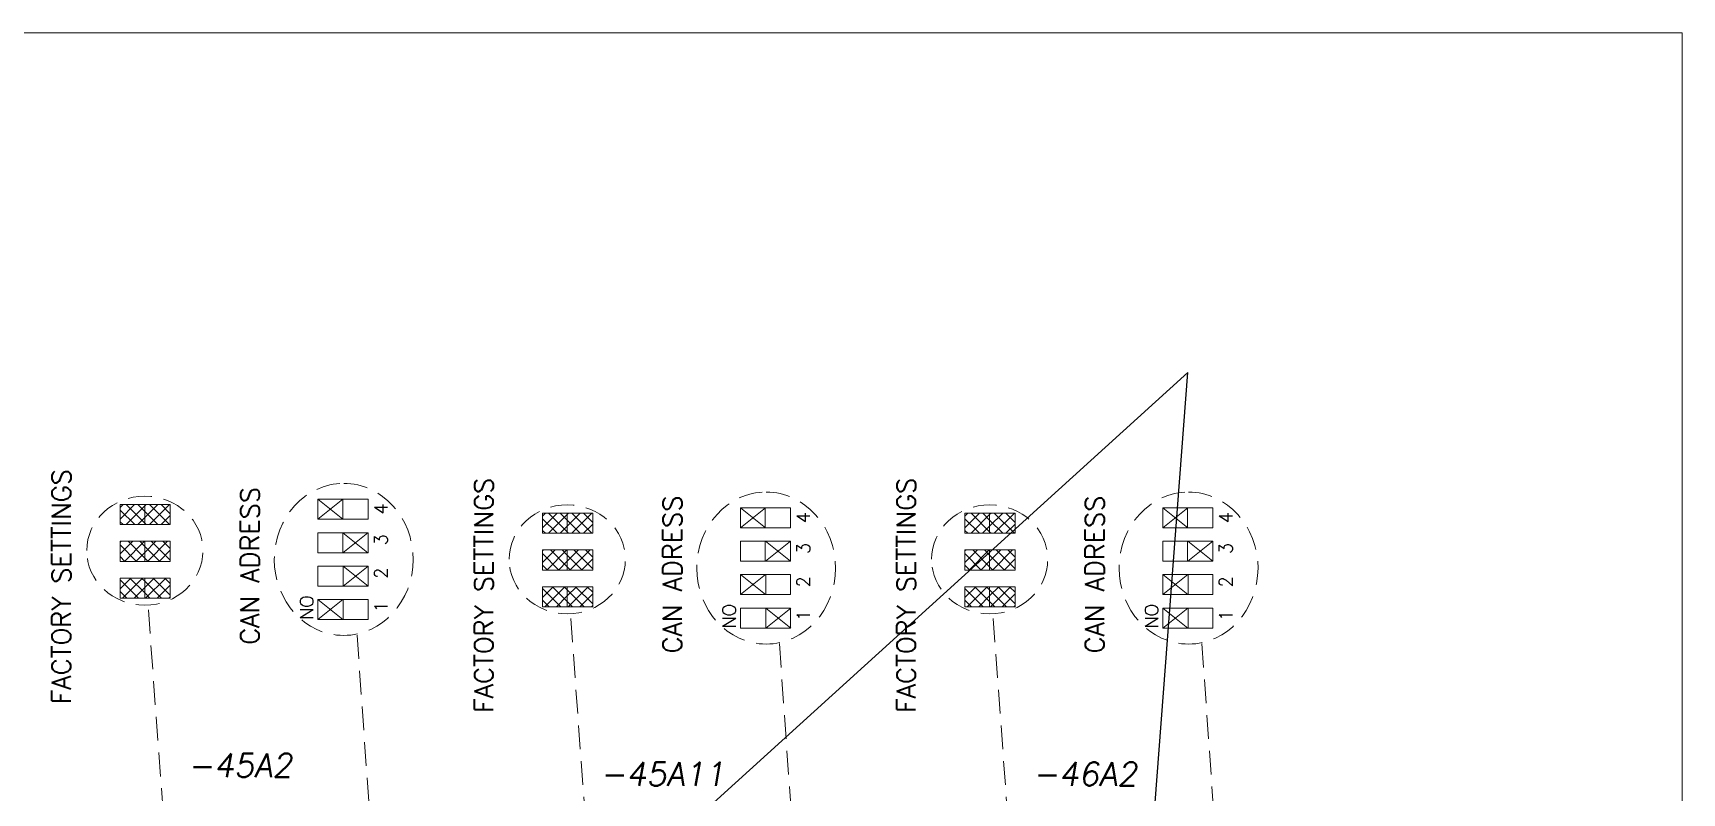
# Model space of a CAD drawing. Extents: x -2993 to 3661, y -4147 to -1441.
# Drawn here: x -2579.6 to -2403.9, y -2192.1 to -2111.2 of the extents above; entities that cross this region are included whole.
import ezdxf
from ezdxf.enums import TextEntityAlignment as Align

# ---------------------------------------------------------------- set-up
doc = ezdxf.new("R2010")
doc.units = 0
doc.header["$LTSCALE"] = 0.1
doc.header["$MEASUREMENT"] = 0
doc.linetypes.add('DASHED', pattern=[19.05, 12.7, -6.35])
doc.layers.get('0').update_dxf_attribs({"linetype": 'CONTINUOUS'})
doc.layers.add('DIM', color=5, linetype='CONTINUOUS')
doc.styles.get("Standard").update_dxf_attribs({"font": 'simplex.shx'})

msp = doc.modelspace()

# ---------------------------------------------------------------- linework, layer by layer
at = {"linetype": 'Continuous', "lineweight": 13}
for p, q in [((-2570.33, -2161.43), (-2564.99, -2161.43)), ((-2570.33, -2163.56), (-2570.33, -2161.43)), ((-2567.7, -2163.56), (-2567.7, -2161.43)), ((-2564.99, -2161.43), (-2564.99, -2163.56)), ((-2549.26, -2160.86), (-2543.92, -2160.86)), ((-2549.26, -2162.99), (-2549.26, -2160.86)), ((-2546.62, -2162.99), (-2546.62, -2160.86)), ((-2543.92, -2160.86), (-2543.92, -2162.99)), ((-2525.33, -2162.35), (-2519.99, -2162.35)), ((-2525.33, -2164.48), (-2525.33, -2162.35)), ((-2522.7, -2164.48), (-2522.7, -2162.35)), ((-2519.99, -2162.35), (-2519.99, -2164.48)), ((-2504.26, -2161.78), (-2498.92, -2161.78)), ((-2504.26, -2163.91), (-2504.26, -2161.78)), ((-2501.62, -2163.91), (-2501.62, -2161.78)), ((-2498.92, -2161.78), (-2498.92, -2163.91)), ((-2480.33, -2162.35), (-2474.99, -2162.35)), ((-2480.33, -2164.48), (-2480.33, -2162.35)), ((-2477.7, -2164.48), (-2477.7, -2162.35)), ((-2474.99, -2162.35), (-2474.99, -2164.48)), ((-2459.26, -2161.78), (-2453.92, -2161.78)), ((-2459.26, -2163.91), (-2459.26, -2161.78)), ((-2456.62, -2163.91), (-2456.62, -2161.78)), ((-2453.92, -2161.78), (-2453.92, -2163.91)), ((-2564.99, -2163.56), (-2570.33, -2163.56)), ((-2543.92, -2162.99), (-2549.26, -2162.99)), ((-2498.92, -2163.91), (-2504.26, -2163.91)), ((-2453.92, -2163.91), (-2459.26, -2163.91)), ((-2570.33, -2165.34), (-2564.99, -2165.34)), ((-2570.33, -2167.48), (-2570.33, -2165.34)), ((-2567.7, -2167.48), (-2567.7, -2165.34)), ((-2564.99, -2165.34), (-2564.99, -2167.48)), ((-2549.26, -2164.42), (-2543.92, -2164.42)), ((-2549.26, -2166.55), (-2549.26, -2164.42)), ((-2546.62, -2166.55), (-2546.62, -2164.42)), ((-2543.92, -2164.42), (-2543.92, -2166.55)), ((-2519.99, -2164.48), (-2525.33, -2164.48)), ((-2504.26, -2165.33), (-2498.92, -2165.33)), ((-2504.26, -2167.47), (-2504.26, -2165.33)), ((-2501.62, -2167.47), (-2501.62, -2165.33)), ((-2498.92, -2165.33), (-2498.92, -2167.47)), ((-2474.99, -2164.48), (-2480.33, -2164.48)), ((-2459.26, -2165.33), (-2453.92, -2165.33)), ((-2459.26, -2167.47), (-2459.26, -2165.33)), ((-2456.62, -2167.47), (-2456.62, -2165.33)), ((-2453.92, -2165.33), (-2453.92, -2167.47)), ((-2564.99, -2167.48), (-2570.33, -2167.48)), ((-2543.92, -2166.55), (-2549.26, -2166.55)), ((-2525.33, -2166.26), (-2519.99, -2166.26)), ((-2525.33, -2168.4), (-2525.33, -2166.26)), ((-2522.7, -2168.4), (-2522.7, -2166.26)), ((-2519.99, -2166.26), (-2519.99, -2168.4)), ((-2498.92, -2167.47), (-2504.26, -2167.47)), ((-2480.33, -2166.26), (-2474.99, -2166.26)), ((-2480.33, -2168.4), (-2480.33, -2166.26)), ((-2477.7, -2168.4), (-2477.7, -2166.26)), ((-2474.99, -2166.26), (-2474.99, -2168.4)), ((-2453.92, -2167.47), (-2459.26, -2167.47)), ((-2570.33, -2169.25), (-2564.99, -2169.25)), ((-2570.33, -2171.39), (-2570.33, -2169.25)), ((-2567.7, -2171.39), (-2567.7, -2169.25)), ((-2564.99, -2169.25), (-2564.99, -2171.39)), ((-2543.92, -2167.97), (-2549.26, -2167.97)), ((-2549.26, -2167.97), (-2549.26, -2170.11)), ((-2546.56, -2170.11), (-2546.56, -2167.97)), ((-2543.92, -2170.11), (-2543.92, -2167.97)), ((-2519.99, -2168.4), (-2525.33, -2168.4)), ((-2498.92, -2168.89), (-2504.26, -2168.89)), ((-2504.26, -2168.89), (-2504.26, -2171.02)), ((-2501.56, -2171.02), (-2501.56, -2168.89)), ((-2498.92, -2171.02), (-2498.92, -2168.89)), ((-2474.99, -2168.4), (-2480.33, -2168.4)), ((-2453.92, -2168.89), (-2459.26, -2168.89)), ((-2459.26, -2168.89), (-2459.26, -2171.02)), ((-2456.56, -2171.02), (-2456.56, -2168.89)), ((-2453.92, -2171.02), (-2453.92, -2168.89)), ((-2549.26, -2170.11), (-2543.92, -2170.11)), ((-2525.33, -2170.17), (-2519.99, -2170.17)), ((-2525.33, -2172.31), (-2525.33, -2170.17)), ((-2522.7, -2172.31), (-2522.7, -2170.17)), ((-2519.99, -2170.17), (-2519.99, -2172.31)), ((-2504.26, -2171.02), (-2498.92, -2171.02)), ((-2480.33, -2170.17), (-2474.99, -2170.17)), ((-2480.33, -2172.31), (-2480.33, -2170.17)), ((-2477.7, -2172.31), (-2477.7, -2170.17)), ((-2474.99, -2170.17), (-2474.99, -2172.31)), ((-2459.26, -2171.02), (-2453.92, -2171.02)), ((-2564.99, -2171.39), (-2570.33, -2171.39)), ((-2543.92, -2171.53), (-2549.26, -2171.53)), ((-2549.26, -2171.53), (-2549.26, -2173.66)), ((-2546.56, -2173.66), (-2546.56, -2171.53)), ((-2543.92, -2173.66), (-2543.92, -2171.53)), ((-2519.99, -2172.31), (-2525.33, -2172.31)), ((-2498.92, -2172.45), (-2504.26, -2172.45)), ((-2504.26, -2172.45), (-2504.26, -2174.58)), ((-2501.56, -2174.58), (-2501.56, -2172.45)), ((-2498.92, -2174.58), (-2498.92, -2172.45)), ((-2474.99, -2172.31), (-2480.33, -2172.31)), ((-2453.92, -2172.45), (-2459.26, -2172.45)), ((-2459.26, -2172.45), (-2459.26, -2174.58)), ((-2456.56, -2174.58), (-2456.56, -2172.45)), ((-2453.92, -2174.58), (-2453.92, -2172.45)), ((-2549.26, -2173.66), (-2543.92, -2173.66)), ((-2504.26, -2174.58), (-2498.92, -2174.58)), ((-2459.26, -2174.58), (-2453.92, -2174.58))]:
    msp.add_line(p, q, dxfattribs=at)
at = {"lineweight": 13}
for p, q in [((-2570.33, -2161.74), (-2570.02, -2161.43)), ((-2570.33, -2162.97), (-2568.79, -2161.43)), ((-2568.78, -2163.56), (-2570.33, -2162.02)), ((-2567.7, -2163.42), (-2569.68, -2161.43)), ((-2569.68, -2163.56), (-2567.7, -2161.58)), ((-2567.7, -2162.18), (-2568.44, -2161.43)), ((-2567.7, -2161.58), (-2567.55, -2161.43)), ((-2567.7, -2162.82), (-2566.31, -2161.43)), ((-2566.31, -2163.56), (-2567.7, -2162.18)), ((-2567.21, -2163.56), (-2565.07, -2161.43)), ((-2565.07, -2163.56), (-2567.21, -2161.43)), ((-2564.99, -2162.4), (-2565.97, -2161.43)), ((-2525.33, -2162.66), (-2525.02, -2162.35)), ((-2525.33, -2163.89), (-2523.79, -2162.35)), ((-2522.7, -2164.33), (-2524.68, -2162.35)), ((-2522.7, -2163.1), (-2523.44, -2162.35)), ((-2522.7, -2162.5), (-2522.55, -2162.35)), ((-2522.7, -2163.73), (-2521.31, -2162.35)), ((-2522.21, -2164.48), (-2520.07, -2162.35)), ((-2520.07, -2164.48), (-2522.21, -2162.35)), ((-2519.99, -2163.32), (-2520.97, -2162.35)), ((-2480.33, -2162.66), (-2480.02, -2162.35)), ((-2480.33, -2163.89), (-2478.79, -2162.35)), ((-2477.7, -2164.33), (-2479.68, -2162.35)), ((-2477.7, -2163.1), (-2478.44, -2162.35)), ((-2477.7, -2162.5), (-2477.55, -2162.35)), ((-2477.7, -2163.73), (-2476.31, -2162.35)), ((-2477.21, -2164.48), (-2475.07, -2162.35)), ((-2475.07, -2164.48), (-2477.21, -2162.35)), ((-2474.99, -2163.32), (-2475.97, -2162.35)), ((-2570.02, -2163.56), (-2570.33, -2163.26)), ((-2568.45, -2163.56), (-2567.7, -2162.82)), ((-2567.55, -2163.56), (-2567.7, -2163.42)), ((-2565.97, -2163.56), (-2564.99, -2162.59)), ((-2523.78, -2164.48), (-2525.33, -2162.94)), ((-2525.02, -2164.48), (-2525.33, -2164.18)), ((-2524.68, -2164.48), (-2522.7, -2162.5)), ((-2523.45, -2164.48), (-2522.7, -2163.73)), ((-2521.31, -2164.48), (-2522.7, -2163.1)), ((-2520.97, -2164.48), (-2519.99, -2163.51)), ((-2478.78, -2164.48), (-2480.33, -2162.94)), ((-2480.02, -2164.48), (-2480.33, -2164.18)), ((-2479.68, -2164.48), (-2477.7, -2162.5)), ((-2478.45, -2164.48), (-2477.7, -2163.73)), ((-2476.31, -2164.48), (-2477.7, -2163.1)), ((-2475.97, -2164.48), (-2474.99, -2163.51)), ((-2570.33, -2165.45), (-2570.22, -2165.34)), ((-2570.33, -2166.69), (-2568.99, -2165.34)), ((-2568.59, -2167.48), (-2570.33, -2165.73)), ((-2569.88, -2167.48), (-2567.75, -2165.34)), ((-2567.7, -2167.13), (-2569.48, -2165.34)), ((-2567.7, -2165.89), (-2568.24, -2165.34)), ((-2567.7, -2166.53), (-2566.51, -2165.34)), ((-2566.11, -2167.48), (-2567.7, -2165.89)), ((-2567.41, -2167.48), (-2565.27, -2165.34)), ((-2564.99, -2167.35), (-2567.01, -2165.34)), ((-2564.99, -2166.12), (-2565.77, -2165.34)), ((-2522.55, -2164.48), (-2522.7, -2164.33)), ((-2477.55, -2164.48), (-2477.7, -2164.33)), ((-2569.82, -2167.48), (-2570.33, -2166.97)), ((-2568.64, -2167.48), (-2567.7, -2166.53)), ((-2567.35, -2167.48), (-2567.7, -2167.13)), ((-2566.17, -2167.48), (-2564.99, -2166.3)), ((-2525.33, -2166.37), (-2525.22, -2166.26)), ((-2525.33, -2167.6), (-2523.99, -2166.26)), ((-2523.59, -2168.4), (-2525.33, -2166.65)), ((-2524.88, -2168.4), (-2522.75, -2166.26)), ((-2522.7, -2168.05), (-2524.48, -2166.26)), ((-2523.64, -2168.4), (-2522.7, -2167.45)), ((-2522.7, -2166.81), (-2523.24, -2166.26)), ((-2522.7, -2167.45), (-2521.51, -2166.26)), ((-2521.11, -2168.4), (-2522.7, -2166.81)), ((-2522.41, -2168.4), (-2520.27, -2166.26)), ((-2519.99, -2168.27), (-2522.01, -2166.26)), ((-2521.17, -2168.4), (-2519.99, -2167.22)), ((-2519.99, -2167.04), (-2520.77, -2166.26)), ((-2480.33, -2166.37), (-2480.22, -2166.26)), ((-2480.33, -2167.6), (-2478.99, -2166.26)), ((-2478.59, -2168.4), (-2480.33, -2166.65)), ((-2479.88, -2168.4), (-2477.75, -2166.26)), ((-2477.7, -2168.05), (-2479.48, -2166.26)), ((-2478.64, -2168.4), (-2477.7, -2167.45)), ((-2477.7, -2166.81), (-2478.24, -2166.26)), ((-2477.7, -2167.45), (-2476.51, -2166.26)), ((-2476.11, -2168.4), (-2477.7, -2166.81)), ((-2477.41, -2168.4), (-2475.27, -2166.26)), ((-2474.99, -2168.27), (-2477.01, -2166.26)), ((-2476.17, -2168.4), (-2474.99, -2167.22)), ((-2474.99, -2167.04), (-2475.77, -2166.26)), ((-2570.33, -2170.4), (-2569.19, -2169.25)), ((-2568.39, -2171.39), (-2570.33, -2169.44)), ((-2570.08, -2171.39), (-2567.95, -2169.25)), ((-2567.7, -2170.84), (-2569.28, -2169.25)), ((-2567.7, -2169.6), (-2568.04, -2169.25)), ((-2567.7, -2170.24), (-2566.71, -2169.25)), ((-2567.61, -2171.39), (-2565.47, -2169.25)), ((-2564.99, -2171.07), (-2566.81, -2169.25)), ((-2564.99, -2169.83), (-2565.57, -2169.25)), ((-2524.82, -2168.4), (-2525.33, -2167.89)), ((-2522.35, -2168.4), (-2522.7, -2168.05)), ((-2479.82, -2168.4), (-2480.33, -2167.89)), ((-2477.35, -2168.4), (-2477.7, -2168.05)), ((-2569.62, -2171.39), (-2570.33, -2170.68)), ((-2568.84, -2171.39), (-2567.7, -2170.24)), ((-2565.91, -2171.39), (-2567.7, -2169.6)), ((-2567.15, -2171.39), (-2567.7, -2170.84)), ((-2566.37, -2171.39), (-2564.99, -2170.01)), ((-2565.13, -2171.39), (-2564.99, -2171.25)), ((-2525.33, -2171.32), (-2524.19, -2170.17)), ((-2523.39, -2172.31), (-2525.33, -2170.36)), ((-2525.08, -2172.31), (-2522.95, -2170.17)), ((-2522.7, -2171.76), (-2524.28, -2170.17)), ((-2523.84, -2172.31), (-2522.7, -2171.16)), ((-2522.7, -2170.52), (-2523.04, -2170.17)), ((-2522.7, -2171.16), (-2521.71, -2170.17)), ((-2520.91, -2172.31), (-2522.7, -2170.52)), ((-2522.61, -2172.31), (-2520.47, -2170.17)), ((-2519.99, -2171.99), (-2521.81, -2170.17)), ((-2521.37, -2172.31), (-2519.99, -2170.93)), ((-2519.99, -2170.75), (-2520.57, -2170.17)), ((-2480.33, -2171.32), (-2479.19, -2170.17)), ((-2478.39, -2172.31), (-2480.33, -2170.36)), ((-2480.08, -2172.31), (-2477.95, -2170.17)), ((-2477.7, -2171.76), (-2479.28, -2170.17)), ((-2478.84, -2172.31), (-2477.7, -2171.16)), ((-2477.7, -2170.52), (-2478.04, -2170.17)), ((-2477.7, -2171.16), (-2476.71, -2170.17)), ((-2475.91, -2172.31), (-2477.7, -2170.52)), ((-2477.61, -2172.31), (-2475.47, -2170.17)), ((-2474.99, -2171.99), (-2476.81, -2170.17)), ((-2476.37, -2172.31), (-2474.99, -2170.93)), ((-2474.99, -2170.75), (-2475.57, -2170.17)), ((-2524.62, -2172.31), (-2525.33, -2171.6)), ((-2522.15, -2172.31), (-2522.7, -2171.76)), ((-2520.13, -2172.31), (-2519.99, -2172.17)), ((-2479.62, -2172.31), (-2480.33, -2171.6)), ((-2477.15, -2172.31), (-2477.7, -2171.76)), ((-2475.13, -2172.31), (-2474.99, -2172.17))]:
    msp.add_line(p, q, dxfattribs=at)
at = {"color": 7, "lineweight": 13}
for p, q in [((-2546.59, -2160.86), (-2549.26, -2162.99)), ((-2549.26, -2160.86), (-2546.59, -2162.99)), ((-2501.59, -2161.78), (-2504.26, -2163.91)), ((-2504.26, -2161.78), (-2501.59, -2163.91)), ((-2456.59, -2161.78), (-2459.26, -2163.91)), ((-2459.26, -2161.78), (-2456.59, -2163.91)), ((-2543.96, -2164.42), (-2546.62, -2166.55)), ((-2546.62, -2164.42), (-2543.96, -2166.55)), ((-2498.92, -2165.33), (-2501.59, -2167.47)), ((-2501.59, -2165.33), (-2498.92, -2167.47)), ((-2453.92, -2165.33), (-2456.59, -2167.47)), ((-2456.59, -2165.33), (-2453.92, -2167.47)), ((-2543.89, -2167.97), (-2546.56, -2170.11)), ((-2546.56, -2167.97), (-2543.89, -2170.11)), ((-2501.59, -2168.89), (-2504.26, -2171.02)), ((-2504.26, -2168.89), (-2501.59, -2171.02)), ((-2456.59, -2168.89), (-2459.26, -2171.02)), ((-2459.26, -2168.89), (-2456.59, -2171.02)), ((-2546.59, -2171.53), (-2549.26, -2173.66)), ((-2549.26, -2171.53), (-2546.59, -2173.66)), ((-2498.89, -2172.45), (-2501.56, -2174.58)), ((-2501.56, -2172.45), (-2498.89, -2174.58)), ((-2456.59, -2172.45), (-2459.26, -2174.58)), ((-2459.26, -2172.45), (-2456.59, -2174.58))]:
    msp.add_line(p, q, dxfattribs=at)
at = {"linetype": 'DASHED', "lineweight": 13, "ltscale": 2}
for p, q in [((-2563.25, -2228.36), (-2567.36, -2172.14)), ((-2518.25, -2229.28), (-2522.36, -2173.06)), ((-2473.25, -2229.28), (-2477.36, -2173.06)), ((-2541.46, -2227.26), (-2545.1, -2175.21)), ((-2496.46, -2228.18), (-2500.1, -2176.13)), ((-2451.46, -2228.18), (-2455.1, -2176.13))]:
    msp.add_line(p, q, dxfattribs=at)
for centre, major_axis, ratio in [((-2567.7, -2166.34), (-6.19, 0.01), 0.938062), ((-2546.51, -2167.27), (0, 8.09), 0.914373), ((-2501.51, -2168.19), (0, 8.09), 0.914373), ((-2456.51, -2168.19), (0, 8.09), 0.914373), ((-2522.7, -2167.26), (-6.19, 0.01), 0.938062), ((-2477.7, -2167.26), (-6.19, 0.01), 0.938062)]:
    msp.add_ellipse(centre, major_axis=major_axis, ratio=ratio, dxfattribs=at)
at = {"layer": 'DIM'}
for p, q in [((-2456.58, -2147.38), (-2766.84, -2428.5)), ((-2479.45, -2447.38), (-2456.58, -2147.38))]:
    msp.add_line(p, q, dxfattribs=at)
at = {"layer": 'DIM', "lineweight": 13}
msp.add_lwpolyline([(-2403.94, -2503.04), (-2993.38, -2503.04), (-2993.38, -2111.22), (-2403.94, -2111.22)], close=True, dxfattribs=at)

# ---------------------------------------------------------------- texts
at = {"lineweight": 13, "text_generation_flag": 6}
for s, p in [('FACTORY SETTINGS', (-2575.59, -2182.68)), ('FACTORY SETTINGS', (-2530.59, -2183.6)), ('FACTORY SETTINGS', (-2485.59, -2183.6)), ('CAN ADRESS', (-2555.51, -2176.35)), ('CAN ADRESS', (-2510.51, -2177.27)), ('CAN ADRESS', (-2465.51, -2177.27))]:
    msp.add_text(s, height=2, rotation=270, dxfattribs=at).set_placement(p)
at = {"linetype": 'Continuous', "lineweight": 13, "text_generation_flag": 6}
for s, p in [('4', (-2541.84, -2162.49)), ('4', (-2496.84, -2163.41)), ('4', (-2451.84, -2163.41)), ('3', (-2541.84, -2165.78)), ('3', (-2496.84, -2166.7)), ('3', (-2451.84, -2166.7)), ('2', (-2541.84, -2169.34)), ('2', (-2496.84, -2170.26)), ('2', (-2451.84, -2170.26)), ('1', (-2541.84, -2172.89)), ('1', (-2496.84, -2173.81)), ('1', (-2451.84, -2173.81))]:
    msp.add_text(s, height=1.4, rotation=270, dxfattribs=at).set_placement(p)
at = {"linetype": 'Continuous', "lineweight": 13}
for p in [(-2551.15, -2171.09), (-2506.15, -2172.01), (-2461.15, -2172.01)]:
    msp.add_text('ON', height=1.4, rotation=270, dxfattribs=at).set_placement(p)
at = {"lineweight": 13, "oblique": 10, "text_generation_flag": 6}
for s, p in [('-45A2', (-2557.56, -2190.44)), ('-45A11', (-2512.56, -2191.36)), ('-46A2', (-2467.56, -2191.36))]:
    msp.add_text(s, height=2.5, rotation=180, dxfattribs=at).set_placement(p, align=Align.CENTER)

doc.saveas('drawing.dxf')
